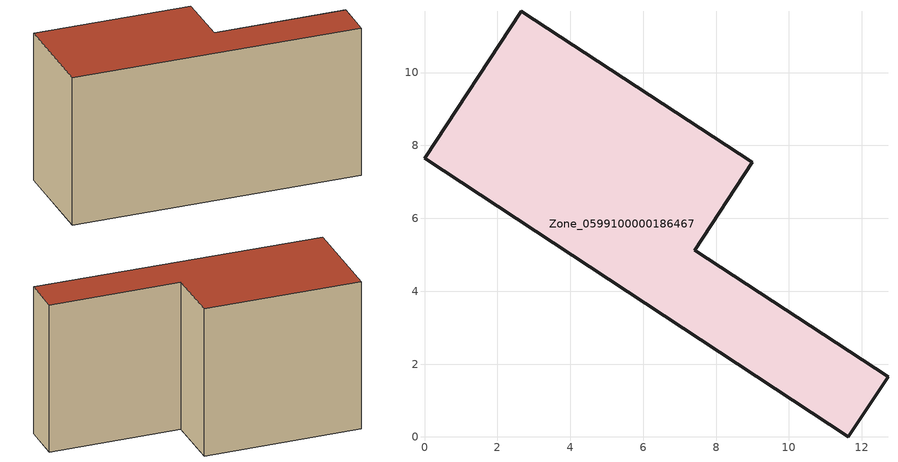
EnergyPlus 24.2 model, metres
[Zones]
Zone_0599100000186467
 floor ground (C_G): 7.41,5.12 12.72,1.65 11.63,0 0,7.65 2.65,11.69 8.99,7.54 z0
 wall outside (C_F): 0,7.65 11.63,0 12.72,1.65 7.41,5.12 8.99,7.54 2.65,11.69 0,7.65 z0:7.38
 roof outside (C_R): 2.65,11.69 0,7.65 11.63,0 12.72,1.65 7.41,5.12 8.99,7.54 z7.38
[BUILDING]
Pand.0599100000186467: North Axis=0; Terrain=City; Loads Convergence Tolerance Value=0.04; Temperature Convergence Tolerance Value=0.4; Solar Distribution=FullExterior; Maximum Number of Warmup Days=25; Minimum Number of Warmup Days=1
[Site:Location]
Rotterdam.The.Hague.AP_ZH_NLD Design_Conditions: Latitude=51.96; Longitude=4.45; Time Zone=1; Elevation=-4.5
[SITE:GROUNDTEMPERATURE:BUILDINGSURFACE]
18, 18, 18, 18, 18, 18, 18, 18, 18, 18, 18, 18
[MATERIAL] Thermal Absorptance=0.9; Solar Absorptance=0.7; Visible Absorptance=0.7
Name | Roughness | Thickness | Conductivity | Density | Specific Heat
G.TI.1946 | MediumSmooth | 0.15 | 1 | 540 | 1210
F.TI.1946 | Rough | 0.3 | 0.857143 | 1920 | 840
R.TI.1946 | MediumRough | 0.2 | 0.1 | 1500 | 1000
[CONSTRUCTION]
C_G: G.TI.1946
C_F: F.TI.1946
C_R: R.TI.1946
[ZONE]
Zone_0599100000186467: Type=1; Multiplier=1; Ceiling Height=Autocalculate; Volume=Autocalculate; Floor Area=autocalculate; Part of Total Floor Area=Yes
[ZONEINFILTRATION:DESIGNFLOWRATE]
Infil_Zone_0599100000186467: Zone or ZoneList or Space or SpaceList=Zone_0599100000186467; Schedule=AlwaysOn; Design Flow Rate Calculation Method=Flow/Area; Flow Rate per Floor Area=0.003; Constant Term Coefficient=1; Temperature Term Coefficient=0; Velocity Term Coefficient=0; Velocity Squared Term Coefficient=0
[HVACTEMPLATE:ZONE:IDEALLOADSAIRSYSTEM]
Zone_0599100000186467: Maximum Heating Supply Air Temperature=50; Minimum Cooling Supply Air Temperature=13; Maximum Heating Supply Air Humidity Ratio=0.0156; Minimum Cooling Supply Air Humidity Ratio=0.0077; Heating Limit=NoLimit; Cooling Limit=NoLimit; Dehumidification Control Type=ConstantSensibleHeatRatio; Cooling Sensible Heat Ratio=0.7; Dehumidification Setpoint=60; Humidification Control Type=None; Humidification Setpoint=30; Outdoor Air Method=None; Outdoor Air Flow Rate per Person=0.00944; Outdoor Air Flow Rate per Zone Floor Area=0; Outdoor Air Flow Rate per Zone=0; Demand Controlled Ventilation Type=None; Outdoor Air Economizer Type=NoEconomizer; Heat Recovery Type=None; Sensible Heat Recovery Effectiveness=0.7; Latent Heat Recovery Effectiveness=0.65
[ZONECONTROL:THERMOSTAT]
ThermostatControl_Zone_0599100000186467: Zone or ZoneList=Zone_0599100000186467; Control Type Schedule=DualSetpointControlType; Control 1=Thermostat_Zone_0599100000186467; Temperature Difference Between Cutout And Setpoint=0
[THERMOSTATSETPOINT:DUALSETPOINT]
Thermostat_Zone_0599100000186467: Heating Setpoint Temperature Schedule=HeatingSetpoint_Zone_0599100000186467; Cooling Setpoint Temperature Schedule=CoolingSetpoint_Zone_0599100000186467
[SCHEDULE:COMPACT]
HeatingSetpoint_Zone_0599100000186467: Through: 12/31, For: AllDays, Until: 24:00, 21
CoolingSetpoint_Zone_0599100000186467: Through: 12/31, For: AllDays, Until: 24:00, 24
DualSetpointControlType: Through: 12/31, For: AllDays, Until: 24:00, 4
AlwaysOn: Through: 12/31, For: AllDays, Until: 24:00, 1
